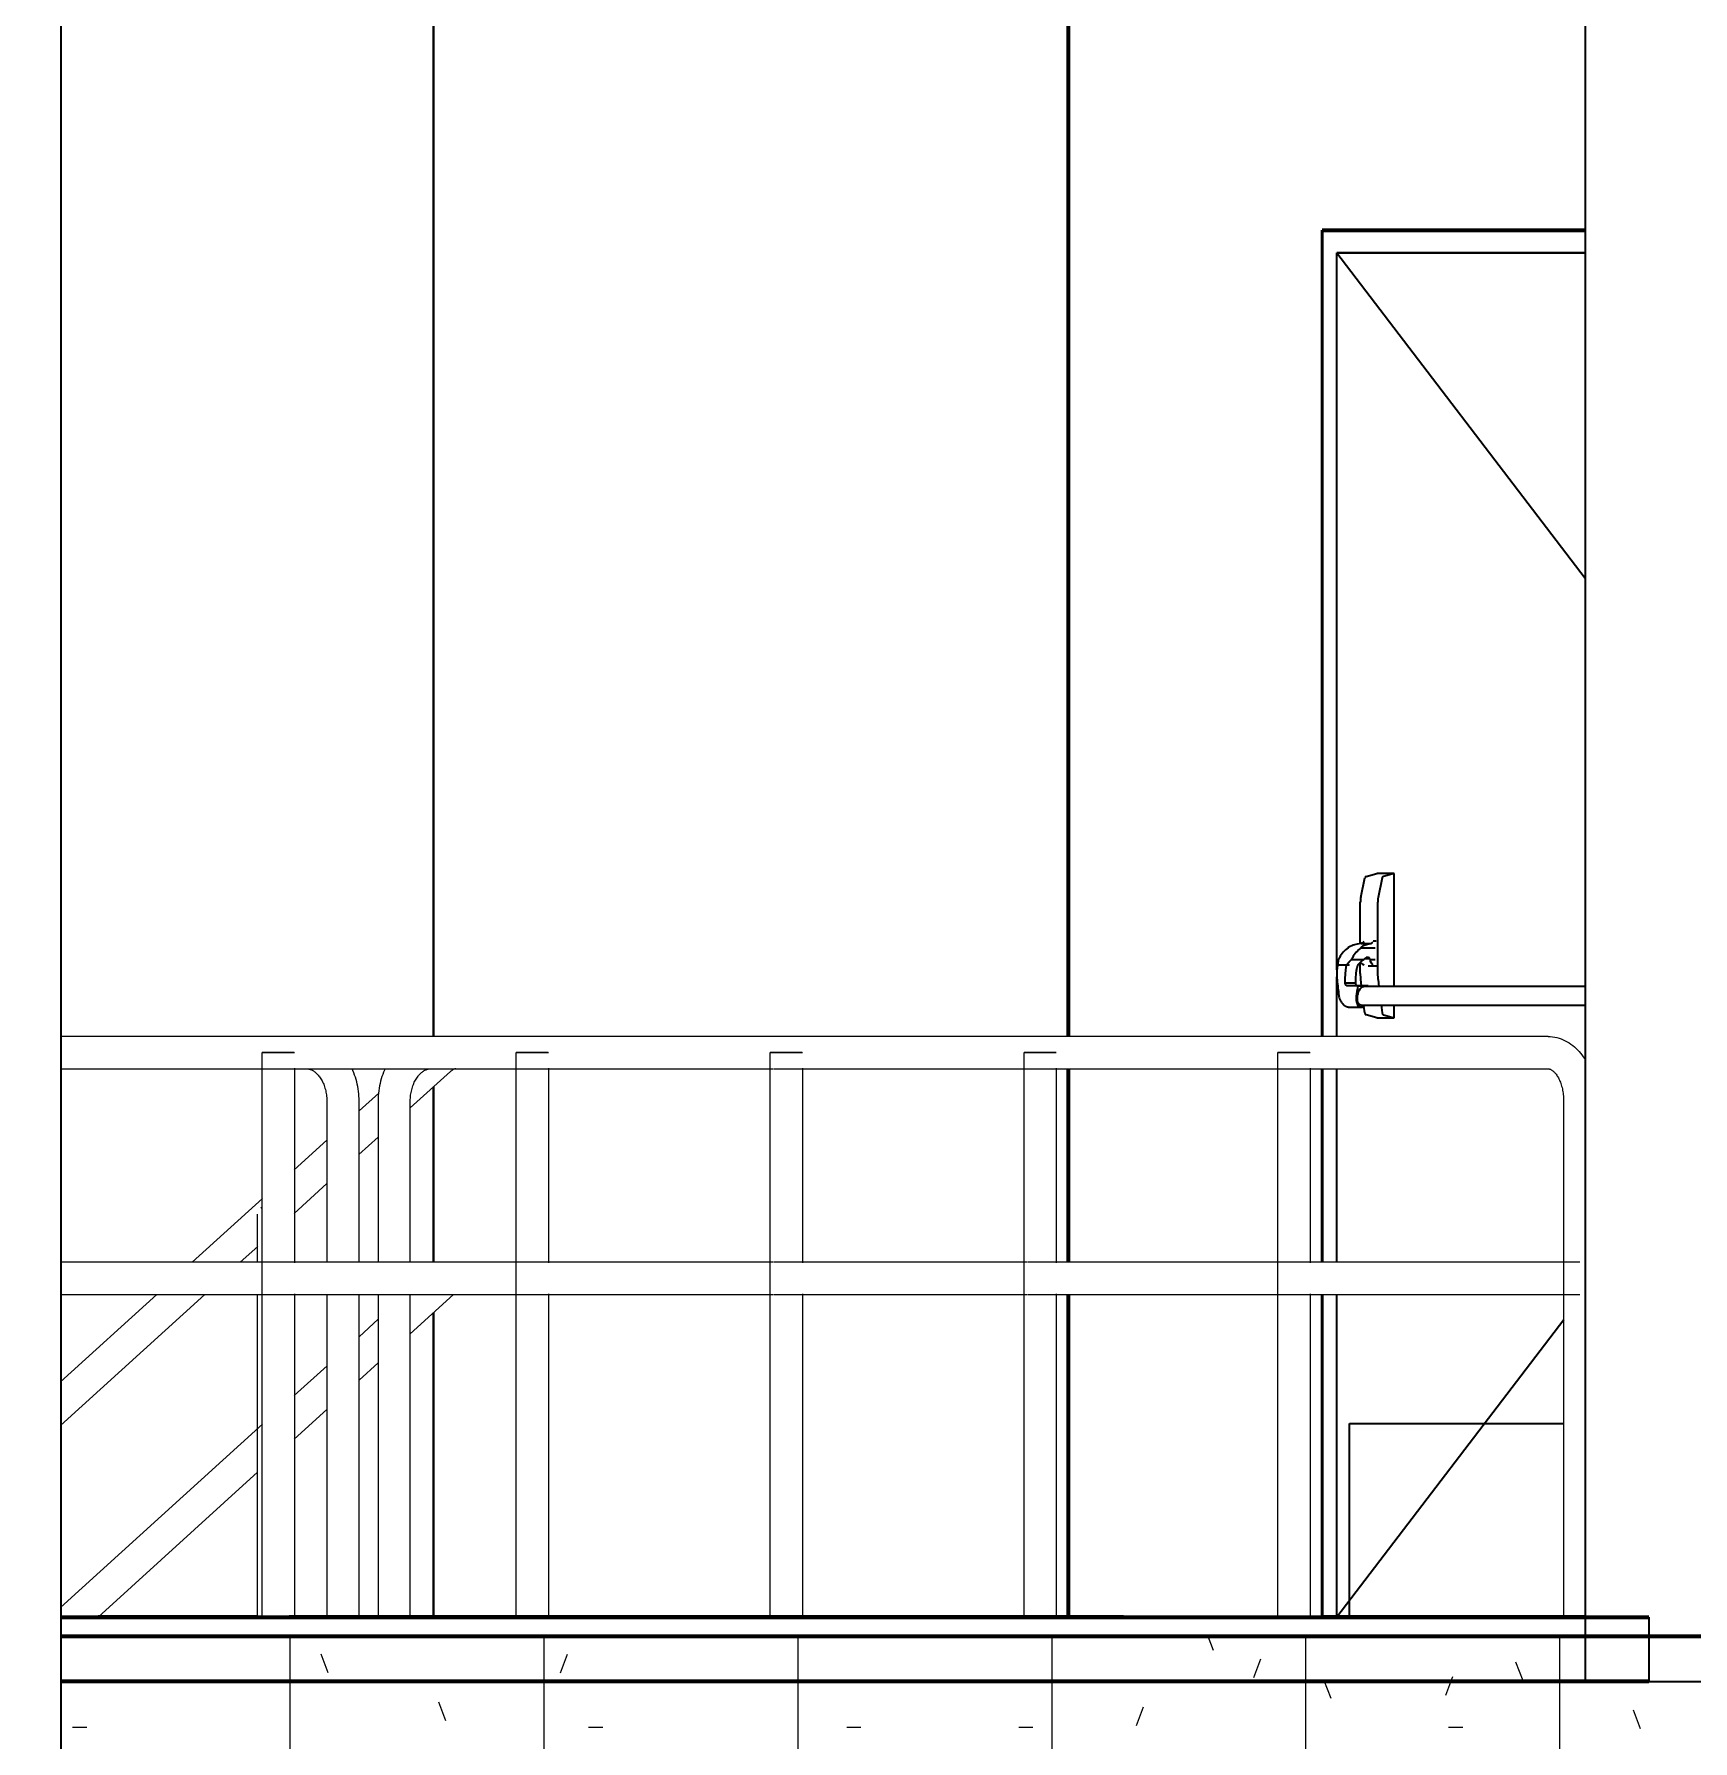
# Model space of a CAD drawing. Header units: millimetres. Extents: x -25371 to 2282244, y -90657 to 147824.
# Drawn here: x 2212153 to 2214725, y -1165 to 1481 of the extents above; entities that cross this region are included whole.
import ezdxf

# ---------------------------------------------------------------- set-up
doc = ezdxf.new("R2010")
doc.units = ezdxf.units.MM
for name, color, linetype, lineweight in [('A-COLS-E', 1, 'Continuous', 35), ('A-DETL', 1, 'Continuous', 70), ('A-DOOR', 3, 'Continuous', 35), ('A-DOOR-E', 2, 'Continuous', 35), ('A-DOOR-FRAM', 3, 'Continuous', 35), ('A-DOOR-HDLN', 2, 'Continuous', 70), ('A-DOOR-OPNG', 2, 'Continuous', 35), ('A-FLOR-E', 2, 'Continuous', 35), ('A-FLOR-HRAL', 1, 'Continuous', 35), ('A-GLAZ-CURT', 2, 'Continuous', 35), ('A-WALL-PATT', 1, 'Continuous', 50), ('E-LITE-EQPM', 2, 'Continuous', 35), ('I-WALL-E', 2, 'Continuous', 50), ('M-EQPM', 2, 'Continuous', 35), ('P-SANR-FIXT', 2, 'Continuous', 35), ('WALL-E', 2, 'Continuous', 50)]:
    doc.layers.add(name, color=color, linetype=linetype, lineweight=lineweight)

# ---------------------------------------------------------------- blocks, each defined once
blk = doc.blocks.new('ME_LIFT_CAR_STANDARD - S-2500Wx3300D-5440784-VS01 - ELEVATION 1')
at = {"layer": 'M-EQPM', "lineweight": 9}
for p, q in [((359.6, 105750), (525.4, 105750)), ((525.4, 105750), (359.6, 105750)), ((277.5, 103600), (353, 103600)), ((277.5, 103600), (525.4, 103600)), ((277.5, 103600), (359.6, 103600)), ((284.1, 103600), (277.5, 103600)), ((359.6, 103600), (284.1, 103600)), ((353, 103600), (525.4, 103600))]:
    blk.add_line(p, q, dxfattribs=at)
at = {"layer": 'M-EQPM'}
for p, q in [((525.4, 103600), (277.5, 103600)), ((277.5, 103600), (525.4, 103600)), ((525.4, 103600), (277.5, 103600)), ((277.5, 103600), (525.4, 103600)), ((418.6, 103600), (277.5, 103600)), ((525.4, 103600), (277.5, 103600)), ((525.4, 103600), (418.6, 103600)), ((525.4, 103600), (418.6, 103600))]:
    blk.add_line(p, q, dxfattribs=at)
blk = doc.blocks.new('Top Rail Type - Top Rail_Internal_-3867038-VS01 - ELEVATION 1')
at = {"layer": 'A-FLOR-HRAL', "lineweight": 9}
for p, q in [((-2287.7, 104500), (-2362.6, 104500)), ((-2362.6, 104450), (-2352.1, 104450)), ((-2444.2, 104400), (-2444.2, 103600)), ((-2394.2, 103600), (-2394.2, 104400)), ((-1425.4, 104400), (-1425.4, 104150)), ((-1375.4, 104150), (-1375.4, 104400)), ((-1425.4, 104100), (-1425.4, 103600)), ((-1375.4, 103600), (-1375.4, 104100)), ((-2444.2, 103600), (-2435.6, 103600)), ((-2402.8, 103600), (-2443.8, 103600)), ((-2435.6, 103600), (-2394.7, 103600)), ((-2394.3, 103600), (-2402.8, 103600)), ((-1425.3, 103600), (-1416.8, 103600)), ((-1384, 103600), (-1424.9, 103600)), ((-1416.8, 103600), (-1375.8, 103600)), ((-1375.4, 103600), (-1384, 103600))]:
    blk.add_line(p, q, dxfattribs=at)
at = {"layer": 'A-FLOR-HRAL', "lineweight": 9, "flags": 128}
for points in [[(-2362.6, 104500), (-2366.2, 104499.9), (-2369.8, 104499.6), (-2373.3, 104499.1), (-2376.9, 104498.5), (-2380.3, 104497.6), (-2383.8, 104496.6), (-2387.2, 104495.4), (-2390.5, 104494.1), (-2393.7, 104492.6), (-2396.9, 104490.9), (-2400, 104489.1), (-2402.9, 104487.1), (-2405.8, 104485), (-2408.7, 104482.8), (-2411.4, 104480.4), (-2414, 104478), (-2416.5, 104475.4), (-2418.9, 104472.7), (-2421.2, 104469.9), (-2423.4, 104467), (-2425.5, 104464.1), (-2427.4, 104461), (-2429.3, 104457.9), (-2431.1, 104454.7), (-2432.7, 104451.4), (-2434.3, 104448.1), (-2435.7, 104444.7), (-2437, 104441.3), (-2438.3, 104437.8), (-2439.4, 104434.2), (-2440.3, 104430.6), (-2441.2, 104427), (-2442, 104423.4), (-2442.6, 104419.7), (-2443.2, 104416), (-2443.6, 104412.3), (-2443.9, 104408.5), (-2444.1, 104404.8), (-2444.2, 104401), (-2444.2, 104400)], [(-2394.2, 104400), (-2394.2, 104402.2), (-2394.1, 104404.5), (-2393.9, 104406.7), (-2393.7, 104408.9), (-2393.4, 104411.1), (-2393, 104413.3), (-2392.6, 104415.4), (-2392.1, 104417.5), (-2391.5, 104419.6), (-2390.9, 104421.6), (-2390.3, 104423.6), (-2389.5, 104425.5), (-2388.8, 104427.3), (-2388, 104429.1), (-2387.1, 104430.9), (-2386.2, 104432.5), (-2385.3, 104434.1), (-2384.3, 104435.7), (-2383.3, 104437.1), (-2382.3, 104438.5), (-2381.3, 104439.7), (-2380.2, 104440.9), (-2379.1, 104442.1), (-2378.1, 104443.1), (-2377, 104444.1), (-2375.9, 104444.9), (-2374.8, 104445.7), (-2373.8, 104446.5), (-2372.7, 104447.1), (-2371.7, 104447.7), (-2370.6, 104448.2), (-2369.6, 104448.6), (-2368.6, 104449), (-2367.6, 104449.3), (-2366.7, 104449.5), (-2365.7, 104449.7), (-2364.7, 104449.9), (-2363.8, 104450), (-2362.9, 104450), (-2362.6, 104450)], [(-1457, 104450), (-1456, 104450), (-1455.1, 104449.9), (-1454.1, 104449.8), (-1453.2, 104449.6), (-1452.2, 104449.4), (-1451.2, 104449.1), (-1450.2, 104448.7), (-1449.2, 104448.3), (-1448.2, 104447.8), (-1447.1, 104447.3), (-1446.1, 104446.6), (-1445, 104445.9), (-1443.9, 104445.2), (-1442.9, 104444.3), (-1441.8, 104443.4), (-1440.7, 104442.4), (-1439.6, 104441.3), (-1438.6, 104440.1), (-1437.5, 104438.8), (-1436.5, 104437.5), (-1435.5, 104436.1), (-1434.5, 104434.6), (-1433.6, 104433), (-1432.7, 104431.3), (-1431.8, 104429.6), (-1431, 104427.8), (-1430.2, 104426), (-1429.5, 104424.1), (-1428.8, 104422.1), (-1428.2, 104420.1), (-1427.6, 104418.1), (-1427.1, 104416), (-1426.7, 104413.9), (-1426.3, 104411.7), (-1426, 104409.5), (-1425.7, 104407.3), (-1425.5, 104405.1), (-1425.4, 104402.8), (-1425.4, 104400.6), (-1425.4, 104400)], [(-1375.4, 104400), (-1375.4, 104403.8), (-1375.6, 104407.5), (-1375.9, 104411.2), (-1376.3, 104415), (-1376.8, 104418.7), (-1377.4, 104422.4), (-1378.1, 104426), (-1379, 104429.7), (-1379.9, 104433.3), (-1381, 104436.8), (-1382.2, 104440.3), (-1383.5, 104443.8), (-1384.9, 104447.2), (-1386.2, 104450)]]:
    blk.add_lwpolyline(points, dxfattribs=at)
blk = doc.blocks.new('Lighting-Street-LED - Lighting-Street-LED-4346571-VS01 - ELEVATION 1')
at = {"layer": 'E-LITE-EQPM'}
blk.add_line((-1837.4, 102071.4), (-1837.4, 107163.2), dxfattribs=at)
blk = doc.blocks.new('PB-DRAIN-SCUPPER-GENC-300 with RC  - 300WX100D 2-5732364-VS01 - ELEVATION 1')
at = {"layer": 'P-SANR-FIXT'}
for p, q in [((-189, 103600), (-205.4, 103600)), ((-205.4, 103600), (525.4, 103600)), ((525.4, 103600), (-189, 103600)), ((-8.5, 103600), (-24.9, 103600)), ((-24.9, 103600), (525.4, 103600)), ((-8.5, 103600), (525.4, 103600)), ((1999.7, 103600), (1622.7, 103600)), ((1622.7, 103600), (2163.7, 103600)), ((1622.7, 103600), (2180.1, 103600)), ((1622.7, 103600), (1983.3, 103600)), ((1983.3, 103600), (1999.7, 103600)), ((2163.7, 103600), (2180.1, 103600))]:
    blk.add_line(p, q, dxfattribs=at)
at = {"layer": 'P-SANR-FIXT', "lineweight": 9}
for p, q in [((-24.9, 103600), (-189, 103600)), ((-189, 103600), (525.4, 103600)), ((525.4, 103600), (-179.1, 103600)), ((-34.8, 103600), (525.4, 103600)), ((-24.9, 103600), (525.4, 103600)), ((1622.7, 103600), (2153.9, 103600)), ((2009.5, 103600), (1622.7, 103600)), ((1622.7, 103600), (1999.7, 103600)), ((1622.7, 103600), (2163.7, 103600)), ((1999.7, 103600), (2163.7, 103600))]:
    blk.add_line(p, q, dxfattribs=at)
blk = doc.blocks.new('DPA_Rectangular - 200X200-4065764-VS01 - ELEVATION 1')
at = {"layer": 'A-DETL'}
blk.add_line((-367.7, 103600), (-518.7, 103600), dxfattribs=at)
blk = doc.blocks.new('System Panel - DPA-AR_Facade_Solid Panel 150mm-V29-VS01 - ELEVATION 1')
at = {"layer": 'A-GLAZ-CURT'}
for p, q in [((-1260, 104500), (-1260, 106600)), ((-1260, 104150), (-1260, 104421.8)), ((-1260, 103600), (-1260, 104071.8)), ((-1780, 103600), (-1532.7, 103600)), ((-1532.7, 103600), (-1780, 103600)), ((-1483.9, 103600), (-1260, 103600)), ((-1146.8, 103600), (-1483.9, 103600)), ((-1146.8, 103600), (-1260, 103600))]:
    blk.add_line(p, q, dxfattribs=at)
blk = doc.blocks.new('System Panel - DPA-AR_Facade_Solid Panel 150mm-V30-VS01 - ELEVATION 1')
at = {"layer": 'A-GLAZ-CURT'}
for p, q in [((-1260, 106600), (-1260, 104500)), ((-276, 104500), (-276, 106600)), ((-276, 104150), (-276, 104450.2)), ((-1260, 104421.8), (-1260, 104150)), ((-276, 103600), (-276, 104100.2)), ((-1260, 104071.8), (-1260, 103600)), ((-1260, 103600), (-276, 103600)), ((-1260, 103600), (-1146.8, 103600)), ((-688.3, 103600), (-1146.8, 103600)), ((-162.7, 103600), (-556.4, 103600)), ((-162.7, 103600), (-276, 103600))]:
    blk.add_line(p, q, dxfattribs=at)
blk = doc.blocks.new('DPA_AC-PL_FLOOR ROOM CAL - A41_1000 x 1000 mm-V31-VS01 - ELEVATION 1')
at = {"layer": 'A-DOOR-E'}
for p, q in [((525.4, 103600), (149.9, 103600)), ((149.9, 103600), (525.4, 103600)), ((1622.7, 103600), (1701.2, 103600)), ((1701.2, 103600), (1622.7, 103600))]:
    blk.add_line(p, q, dxfattribs=at)
at = {"layer": 'A-DOOR-HDLN'}
for p, q in [((220.4, 103600), (525.4, 103600)), ((525.4, 103600), (220.4, 103600)), ((220.4, 103600), (525.4, 103600)), ((1622.7, 103600), (1631.2, 103600)), ((1622.7, 103600), (1631.2, 103600)), ((1631.2, 103600), (1622.7, 103600))]:
    blk.add_line(p, q, dxfattribs=at)
blk = doc.blocks.new('DPA_DR-SG-SW1 - D10_1300x2150 mm-5230762-VS01 - ELEVATION 1')
at = {"layer": 'A-DOOR'}
for p, q in [((173, 105715), (140.5, 105715)), ((140.5, 105715), (525.4, 105715)), ((140.5, 104603.6), (140.5, 105715)), ((525.4, 105715), (173, 105715)), ((140.5, 104500), (140.5, 104592.4)), ((140.5, 104150), (140.5, 104450.1)), ((140.5, 103600), (140.5, 104100.1)), ((525.4, 103600), (140.5, 103600)), ((140.5, 103600), (173, 103600)), ((173, 103600), (525.4, 103600))]:
    blk.add_line(p, q, dxfattribs=at)
at = {"layer": 'A-DOOR-E'}
for p, q in [((177.5, 104715.6), (183.9, 104746)), ((177.5, 104715.6), (183.9, 104746)), ((185.7, 104748.2), (202.5, 104752.8)), ((185.7, 104748.2), (202.5, 104752.8)), ((229.4, 104752.8), (202.5, 104752.8)), ((229.4, 104752.8), (202.5, 104752.8)), ((210.8, 104746), (204.4, 104715.6)), ((210.8, 104746), (204.4, 104715.6)), ((229.4, 104752.8), (212.6, 104748.2)), ((229.4, 104752.8), (212.6, 104748.2)), ((229.4, 104577.1), (229.4, 104752.8)), ((229.4, 104577.1), (229.4, 104752.8)), ((176.7, 104643.9), (176.7, 104708.1)), ((176.7, 104643.9), (176.7, 104708.1)), ((203.6, 104708.1), (203.6, 104597.5)), ((203.6, 104708.1), (203.6, 104597.5)), ((177.7, 104637.6), (199.7, 104637.6)), ((177.7, 104637.6), (199.7, 104637.6)), ((178.1, 104644.1), (193.8, 104644.1)), ((178.1, 104644.1), (193.8, 104644.1)), ((201.3, 104647.7), (196.7, 104647.7)), ((201.3, 104647.7), (196.7, 104647.7)), ((140.2, 104596.9), (140.2, 104596.8)), ((140.2, 104596.9), (140.2, 104596.8)), ((142.3, 104611), (159.5, 104611)), ((142.3, 104611), (159.5, 104611)), ((163, 104619.6), (182.3, 104619.6)), ((163, 104619.6), (182.3, 104619.6)), ((176.7, 104597.5), (176.7, 104614.8)), ((176.7, 104597.5), (176.7, 104614.8)), ((191.9, 104620.7), (183.6, 104620.7)), ((191.9, 104620.7), (183.6, 104620.7)), ((188.8, 104609.5), (202.2, 104609.5)), ((188.8, 104609.5), (202.2, 104609.5)), ((192.3, 104619.6), (199.7, 104619.6)), ((192.3, 104619.6), (199.7, 104619.6)), ((153.2, 104583.3), (169.1, 104583.3)), ((153.2, 104583.3), (169.1, 104583.3)), ((173.1, 104578.4), (157.1, 104578.4)), ((173.1, 104578.4), (157.1, 104578.4)), ((173, 104578.4), (189, 104578.4)), ((173, 104578.4), (189, 104578.4)), ((189, 104578.4), (173.1, 104578.4)), ((189, 104578.4), (173.1, 104578.4)), ((178.5, 104578.4), (177.3, 104588.4)), ((178.5, 104578.4), (177.3, 104588.4)), ((525.4, 104577.6), (182.2, 104577.6)), ((525.4, 104577.6), (182.2, 104577.6)), ((204.2, 104588.4), (205.5, 104577.2)), ((204.2, 104588.4), (205.5, 104577.2)), ((160.4, 104545.5), (178.3, 104545.5)), ((160.4, 104545.5), (178.3, 104545.5)), ((177.5, 104548.7), (176.1, 104549)), ((177.5, 104548.7), (176.1, 104549)), ((177.7, 104548.7), (525.4, 104548.7)), ((177.7, 104548.7), (525.4, 104548.7)), ((183.6, 104536.5), (182.3, 104547)), ((183.6, 104536.5), (182.3, 104547)), ((208.9, 104549.1), (210.5, 104536.5)), ((208.9, 104549.1), (210.5, 104536.5)), ((229.4, 104528.8), (229.4, 104549)), ((229.4, 104528.8), (229.4, 104549)), ((202.5, 104528.8), (185.8, 104533.4)), ((202.5, 104528.8), (185.8, 104533.4)), ((202.5, 104528.8), (229.4, 104528.8)), ((202.5, 104528.8), (229.4, 104528.8)), ((212.7, 104533.4), (229.4, 104528.8)), ((212.7, 104533.4), (229.4, 104528.8)), ((160.2, 103600), (160.2, 103900)), ((160.2, 103900), (492.2, 103900)), ((161.7, 103600), (160.2, 103600)), ((160.2, 103600), (525.4, 103600)), ((161.7, 103600), (525.4, 103600)), ((192.6, 103600), (191.1, 103600)), ((525.4, 103600), (191.1, 103600)), ((192.6, 103600), (525.4, 103600))]:
    blk.add_line(p, q, dxfattribs=at)
at = {"layer": 'A-DOOR-E', "flags": 128}
for points in [[(158.8, 104638.3), (158.2, 104638), (157.6, 104637.7)], [(158.8, 104638.3), (158.2, 104638), (157.6, 104637.7)], [(178.1, 104644.1), (171.9, 104643.4), (165.4, 104641.5), (158.8, 104638.3)], [(178.1, 104644.1), (171.9, 104643.4), (165.4, 104641.5), (158.8, 104638.3)], [(177.7, 104637.6), (178.1, 104638), (178.5, 104638.3)], [(177.7, 104637.6), (178.1, 104638), (178.5, 104638.3)], [(180.2, 104645.5), (179.2, 104644.8), (178.1, 104644.1)], [(180.2, 104645.5), (179.2, 104644.8), (178.1, 104644.1)], [(178.5, 104638.3), (182.9, 104641.5), (188.1, 104643.4), (193.8, 104644.1)], [(178.5, 104638.3), (182.9, 104641.5), (188.1, 104643.4), (193.8, 104644.1)], [(193.8, 104644.1), (194.3, 104644.8), (194.9, 104645.4)], [(193.8, 104644.1), (194.3, 104644.8), (194.9, 104645.4)], [(142.9, 104619.7), (142.5, 104617), (142.1, 104614.2)], [(142.9, 104619.7), (142.5, 104617), (142.1, 104614.2)], [(153.2, 104583.3), (153.2, 104590), (153.6, 104596.6)], [(153.2, 104583.3), (153.2, 104590), (153.6, 104596.6)], [(153.6, 104596.6), (154.3, 104603.6), (155.4, 104610.5)], [(153.6, 104596.6), (154.3, 104603.6), (155.4, 104610.5)], [(155.9, 104611.5), (159.4, 104615.6), (163, 104619.6)], [(155.9, 104611.5), (159.4, 104615.6), (163, 104619.6)], [(169.8, 104597.9), (169.3, 104590.7), (169.1, 104583.3)], [(169.8, 104597.9), (169.3, 104590.7), (169.1, 104583.3)], [(171.3, 104606.2), (170.4, 104602.2), (169.8, 104597.9)], [(171.3, 104606.2), (170.4, 104602.2), (169.8, 104597.9)], [(172.4, 104609.9), (171.8, 104608.1), (171.3, 104606.2)], [(172.4, 104609.9), (171.8, 104608.1), (171.3, 104606.2)], [(176.4, 104614.7), (174.8, 104613.1), (173.2, 104611.5)], [(176.4, 104614.7), (174.8, 104613.1), (173.2, 104611.5)], [(182.3, 104619.6), (179.3, 104617.3), (176.4, 104614.7)], [(182.3, 104619.6), (179.3, 104617.3), (176.4, 104614.7)], [(195.6, 104611.5), (193.9, 104613.6), (192.7, 104616.3), (192.3, 104619.6)], [(195.6, 104611.5), (193.9, 104613.6), (192.7, 104616.3), (192.3, 104619.6)], [(176.1, 104549), (174.9, 104549.9), (173.8, 104551.4), (173, 104553.2), (172.5, 104555.5), (172.2, 104558), (172.3, 104560.7), (172.6, 104563.6), (173.2, 104566.4), (174.1, 104569.1), (175.2, 104571.5), (176.5, 104573.7), (177.9, 104575.4), (179.4, 104576.7), (181, 104577.4), (182.4, 104577.6)], [(176.1, 104549), (174.9, 104549.9), (173.8, 104551.4), (173, 104553.2), (172.5, 104555.5), (172.2, 104558), (172.3, 104560.7), (172.6, 104563.6), (173.2, 104566.4), (174.1, 104569.1), (175.2, 104571.5), (176.5, 104573.7), (177.9, 104575.4), (179.4, 104576.7), (181, 104577.4), (182.4, 104577.6)]]:
    blk.add_lwpolyline(points, dxfattribs=at)
at = {"layer": 'A-DOOR-E'}
for centre, major_axis, ratio, start_param, end_param in [((186.2, 104745.1), (0, 3.16), 0.75471, 0.45694, 1.300648), ((186.2, 104745.1), (0, 3.16), 0.75471, 0.45694, 1.300648), ((186.2, 104745.1), (0, 3.16), 0.75471, 0.203898, 0.423248), ((186.2, 104745.1), (0, 3.16), 0.75471, 0.203898, 0.423248), ((213.1, 104745.1), (0, 3.16), 0.75471, 0.203898, 1.300648), ((213.1, 104745.1), (0, 3.16), 0.75471, 0.203898, 1.300648), ((197.8, 104708.1), (0, 27.9), 0.75471, 1.300648, 1.570796), ((197.8, 104708.1), (0, 27.9), 0.75471, 1.300648, 1.570796), ((224.7, 104708.1), (0, 27.9), 0.75471, 1.300648, 1.570796), ((224.7, 104708.1), (0, 27.9), 0.75471, 1.300648, 1.570796), ((225.6, 104541.2), (0, 134.8), 0.75471, 0.926984, 0.949175), ((225.6, 104541.2), (0, 134.8), 0.75471, 0.926984, 0.949175), ((178.6, 104587.9), (0, 56.9), 0.75471, 0.509714, 0.926984), ((178.6, 104587.9), (0, 56.9), 0.75471, 0.509714, 0.926984), ((245.8, 104541.2), (0, 134.8), 0.75471, 0.926984, 0.950497), ((245.8, 104541.2), (0, 134.8), 0.75471, 0.926984, 0.950497), ((198.8, 104587.9), (0, 56.9), 0.75471, 0.51258, 0.926984), ((198.8, 104587.9), (0, 56.9), 0.75471, 0.51258, 0.926984), ((196.7, 104593.1), (0, 32.6), 0.75471, 0.476627, 0.625691), ((196.7, 104593.1), (0, 32.6), 0.75471, 0.476627, 0.625691), ((187.9, 104615.7), (0, 7.17), 0.75471, 5.472328, 6.759812), ((187.9, 104615.7), (0, 7.17), 0.75471, 5.472328, 6.759812), ((234.8, 104566.5), (-42.8, 70.2), 0.700698, 0.552391, 0.56172), ((234.8, 104566.5), (-42.8, 70.2), 0.700698, 0.552391, 0.56172), ((220, 104597.5), (0, 57.4), 0.75471, 1.570796, 1.73005), ((220, 104597.5), (0, 57.4), 0.75471, 1.570796, 1.73005), ((205.1, 104628.8), (0, 19.3), 0.75471, 2.00573, 2.070015), ((205.1, 104628.8), (0, 19.3), 0.75471, 2.00573, 2.070015), ((246.9, 104597.5), (0, 57.4), 0.75471, 1.570796, 1.73005), ((246.9, 104597.5), (0, 57.4), 0.75471, 1.570796, 1.73005), ((270.9, 104541.2), (0, 134.8), 0.75471, 1.291113, 1.413499), ((270.9, 104541.2), (0, 134.8), 0.75471, 1.291113, 1.413499), ((184.9, 104559.3), (0, 19.4), 0.75471, 1.413499, 2.007346), ((184.9, 104559.3), (0, 19.4), 0.75471, 1.413499, 2.007346), ((178.2, 104555.2), (0, 9.68), 0.75471, 2.007346, 2.879576), ((178.2, 104555.2), (0, 9.68), 0.75471, 2.007346, 2.879576), ((178.3, 104555.8), (0, 10.3), 0.75471, 2.879576, 3.752676), ((178.3, 104555.8), (0, 10.3), 0.75471, 2.879576, 3.752676), ((171.9, 104567.9), (0, 25.2), 0.75471, 3.752676, 3.837289), ((171.9, 104567.9), (0, 25.2), 0.75471, 3.752676, 3.837289), ((186.4, 104537.1), (0, 3.81), 0.75471, 1.73005, 2.936425), ((186.4, 104537.1), (0, 3.81), 0.75471, 1.73005, 2.936425), ((213.3, 104537.1), (0, 3.81), 0.75471, 1.73005, 2.936425), ((213.3, 104537.1), (0, 3.81), 0.75471, 1.73005, 2.936425)]:
    blk.add_ellipse(centre, major_axis=major_axis, ratio=ratio, start_param=start_param, end_param=end_param, dxfattribs=at)
for points in [[(182.7, 104646.7), (181.8, 104646.4), (181, 104646), (180.2, 104645.5)], [(182.7, 104646.7), (181.8, 104646.4), (181, 104646), (180.2, 104645.5)], [(140.4, 104603), (140.3, 104602), (140.2, 104600), (140.2, 104598), (140.2, 104596.9)], [(140.4, 104603), (140.3, 104602), (140.2, 104600), (140.2, 104598), (140.2, 104596.9)], [(140.2, 104596.6), (140.4, 104592.7), (140.9, 104584.9), (141.8, 104576.7), (142.5, 104572.5)], [(140.2, 104596.6), (140.4, 104592.7), (140.9, 104584.9), (141.8, 104576.7), (142.5, 104572.5)], [(142.3, 104611), (141.8, 104609.7), (140.9, 104607), (140.5, 104604.3), (140.4, 104603)], [(142.3, 104611), (141.8, 104609.7), (140.9, 104607), (140.5, 104604.3), (140.4, 104603)], [(142.1, 104614.2), (142, 104613.6), (142, 104612.5), (142.1, 104611.5), (142.3, 104611)], [(142.1, 104614.2), (142, 104613.6), (142, 104612.5), (142.1, 104611.5), (142.3, 104611)], [(159.2, 104610.5), (159.3, 104610.7), (159.4, 104610.8), (159.5, 104611)], [(159.2, 104610.5), (159.3, 104610.7), (159.4, 104610.8), (159.5, 104611)], [(177.3, 104614.2), (178.2, 104613.5), (180, 104612.3), (181.9, 104611.4), (182.9, 104611)], [(177.3, 104614.2), (178.2, 104613.5), (180, 104612.3), (181.9, 104611.4), (182.9, 104611)], [(142.5, 104572.5), (142.6, 104571.8), (142.7, 104570.3), (142.8, 104568.8), (142.8, 104568)], [(142.5, 104572.5), (142.6, 104571.8), (142.7, 104570.3), (142.8, 104568.8), (142.8, 104568)], [(169.1, 104583.3), (169.1, 104582.8), (169.2, 104581.8), (169.7, 104580.6), (170.1, 104579.9), (170.4, 104579.6)], [(169.1, 104583.3), (169.1, 104582.8), (169.2, 104581.8), (169.7, 104580.6), (170.1, 104579.9), (170.4, 104579.6)], [(170.4, 104579.6), (170.6, 104579.3), (171.1, 104578.9), (172, 104578.5), (172.7, 104578.4), (173, 104578.4)], [(170.4, 104579.6), (170.6, 104579.3), (171.1, 104578.9), (172, 104578.5), (172.7, 104578.4), (173, 104578.4)], [(142.8, 104568), (142.9, 104567.1), (143.1, 104565.1), (143.4, 104563.2), (143.5, 104562.3)], [(142.8, 104568), (142.9, 104567.1), (143.1, 104565.1), (143.4, 104563.2), (143.5, 104562.3)], [(143.5, 104562.3), (143.8, 104561), (144.5, 104558.3), (146.5, 104554.5), (148.2, 104552.2), (149.1, 104551.1)], [(143.5, 104562.3), (143.8, 104561), (144.5, 104558.3), (146.5, 104554.5), (148.2, 104552.2), (149.1, 104551.1)], [(149.1, 104551.1), (149.4, 104550.7), (150.2, 104549.8), (151, 104549.1), (151.4, 104548.8)], [(149.1, 104551.1), (149.4, 104550.7), (150.2, 104549.8), (151, 104549.1), (151.4, 104548.8)], [(151.4, 104548.8), (151.7, 104548.5), (152.4, 104548), (153.4, 104547.4), (154.4, 104546.9), (155.5, 104546.5), (156.6, 104546.1), (157.3, 104545.9), (157.7, 104545.8)], [(151.4, 104548.8), (151.7, 104548.5), (152.4, 104548), (153.4, 104547.4), (154.4, 104546.9), (155.5, 104546.5), (156.6, 104546.1), (157.3, 104545.9), (157.7, 104545.8)]]:
    blk.add_open_spline(points, degree=3, dxfattribs=at)
for points, knots in [([(194.9, 104645.4), (195.1, 104645.7), (195.4, 104646), (195.8, 104646.4), (196, 104646.6), (196.1, 104646.7)], [0, 0, 0, 0, 0.2, 0.3, 0.4, 0.4, 0.4, 0.4]), ([(194.9, 104645.4), (195.1, 104645.7), (195.4, 104646), (195.8, 104646.4), (196, 104646.6), (196.1, 104646.7)], [0, 0, 0, 0, 0.2, 0.3, 0.4, 0.4, 0.4, 0.4]), ([(155.4, 104610.5), (155.4, 104610.6), (155.5, 104610.9), (155.7, 104611.2), (155.9, 104611.4), (155.9, 104611.5)], [0, 0, 0, 0, 0.5, 0.75, 1, 1, 1, 1]), ([(155.4, 104610.5), (155.4, 104610.6), (155.5, 104610.9), (155.7, 104611.2), (155.9, 104611.4), (155.9, 104611.5)], [0, 0, 0, 0, 0.5, 0.75, 1, 1, 1, 1]), ([(173.2, 104611.5), (173.1, 104611.4), (173, 104611.2), (172.7, 104610.9), (172.6, 104610.6), (172.6, 104610.5)], [0, 0, 0, 0, 0.25, 0.5, 1, 1, 1, 1]), ([(173.2, 104611.5), (173.1, 104611.4), (173, 104611.2), (172.7, 104610.9), (172.6, 104610.6), (172.6, 104610.5)], [0, 0, 0, 0, 0.25, 0.5, 1, 1, 1, 1]), ([(196.4, 104610.9), (196.3, 104611), (196.2, 104611.1), (195.9, 104611.2), (195.7, 104611.4), (195.6, 104611.5)], [0.5, 0.5, 0.5, 0.5, 0.625, 0.75, 1, 1, 1, 1]), ([(196.4, 104610.9), (196.3, 104611), (196.2, 104611.1), (195.9, 104611.2), (195.7, 104611.4), (195.6, 104611.5)], [0.5, 0.5, 0.5, 0.5, 0.625, 0.75, 1, 1, 1, 1]), ([(157.1, 104578.4), (156.7, 104578.4), (155.9, 104578.6), (154.6, 104579.3), (153.6, 104580.9), (153.2, 104582.4), (153.2, 104583.3)], [0, 0, 0, 0, 0.2, 0.4, 0.7, 1, 1, 1, 1]), ([(157.1, 104578.4), (156.7, 104578.4), (155.9, 104578.6), (154.6, 104579.3), (153.6, 104580.9), (153.2, 104582.4), (153.2, 104583.3)], [0, 0, 0, 0, 0.2, 0.4, 0.7, 1, 1, 1, 1]), ([(157.7, 104545.8), (158, 104545.8), (158.4, 104545.7), (159.1, 104545.6), (159.6, 104545.5), (159.9, 104545.5), (160.1, 104545.5), (160.2, 104545.5)], [0, 0, 0, 0, 0.0625, 0.125, 0.1875, 0.21875, 0.25, 0.25, 0.25, 0.25]), ([(157.7, 104545.8), (158, 104545.8), (158.4, 104545.7), (159.1, 104545.6), (159.6, 104545.5), (159.9, 104545.5), (160.1, 104545.5), (160.2, 104545.5)], [0, 0, 0, 0, 0.0625, 0.125, 0.1875, 0.21875, 0.25, 0.25, 0.25, 0.25])]:
    blk.add_open_spline(points, degree=3, knots=knots, dxfattribs=at)
at = {"layer": 'A-DOOR-FRAM'}
for p, q in [((117.5, 105750), (117.5, 104500)), ((117.5, 105750), (193, 105750)), ((525.4, 105750), (117.5, 105750)), ((193, 105750), (525.4, 105750)), ((140.5, 104603.6), (140.5, 105715)), ((140.5, 105715), (525.4, 105715)), ((173, 105715), (140.5, 105715)), ((525.4, 105715), (173, 105715)), ((140.5, 104500), (140.5, 104592.4)), ((117.5, 104450.1), (117.5, 104150)), ((140.5, 104150), (140.5, 104450.1)), ((117.5, 104100.1), (117.5, 103600)), ((140.5, 103600), (140.5, 104100.1)), ((117.5, 103600), (140.5, 103600)), ((117.5, 103600), (193, 103600)), ((140.5, 103600), (173, 103600)), ((173, 103600), (182.8, 103600)), ((225.8, 103600), (182.8, 103600)), ((225.8, 103600), (193, 103600))]:
    blk.add_line(p, q, dxfattribs=at)
at = {"layer": 'A-DOOR-OPNG'}
for p, q in [((140.5, 105715), (525.4, 105210.6)), ((492, 104060.6), (140.5, 103600))]:
    blk.add_line(p, q, dxfattribs=at)
blk = doc.blocks.new('System Panel - DPA-AR_Facade_Solid Panel 150mm-5598975-VS01 - ELEVATION 1')
at = {"layer": 'A-GLAZ-CURT'}
for p, q in [((525.4, 106600), (525.4, 103500)), ((525.4, 103500), (1509.5, 103500))]:
    blk.add_line(p, q, dxfattribs=at)
blk = doc.blocks.new('Railing - 50mm-5751642-VS01 - ELEVATION 1')
at = {"layer": 'A-FLOR-HRAL', "lineweight": 9}
for p, q in [((-1527.2, 104234.4), (-1527.7, 104233.9)), ((-1525.8, 104235.7), (-1527.2, 104234.4)), ((-1533.4, 104224.6), (-1533.4, 104150)), ((-1533.4, 104100), (-1533.4, 103600))]:
    blk.add_line(p, q, dxfattribs=at)
blk = doc.blocks.new('Railing - 50mm-5751640-VS01 - ELEVATION 1')
at = {"layer": 'A-FLOR-HRAL', "lineweight": 9}
blk.add_line((-1939.6, 103856), (-1939.6, 103600), dxfattribs=at)
blk = doc.blocks.new('Railing - 50mm-5751636-VS01 - ELEVATION 1')
at = {"layer": 'A-FLOR-HRAL', "lineweight": 9}
for p, q in [((-2752.2, 103118.7), (-2752.2, 102266.7)), ((-2746.1, 103128.5), (-2747.4, 103127.2)), ((-2744.6, 103129.8), (-2746.1, 103128.5)), ((-2702.2, 102830.8), (-2702.2, 103116)), ((-2702.2, 102266.7), (-2702.2, 102766))]:
    blk.add_line(p, q, dxfattribs=at)
blk = doc.blocks.new('Railing - 50mm-5751634-VS01 - ELEVATION 1')
at = {"layer": 'A-FLOR-HRAL', "lineweight": 9}
for p, q in [((-3108.5, 102462.2), (-3108.5, 102747.4)), ((-3108.5, 101980.4), (-3108.5, 102397.4))]:
    blk.add_line(p, q, dxfattribs=at)
blk = doc.blocks.new('Railing - Railing-5725296-VS01 - ELEVATION 1')
for name in ['Railing - 50mm-5751642-VS01 - ELEVATION 1', 'Railing - 50mm-5751640-VS01 - ELEVATION 1', 'Railing - 50mm-5751636-VS01 - ELEVATION 1', 'Railing - 50mm-5751634-VS01 - ELEVATION 1']:
    blk.add_blockref(name, (0, 0))
blk = doc.blocks.new('Top Rail Type - Top Rail_Internal_-5725755-VS01 - ELEVATION 1')
at = {"layer": 'A-FLOR-HRAL', "lineweight": 9}
for p, q in [((-1296, 104389.2), (-1233.4, 104445.9)), ((-1344.8, 104412.4), (-1375.4, 104384.6)), ((-1345.9, 104400), (-1345.9, 104150)), ((-1295.9, 104150), (-1295.9, 104400)), ((-1425.3, 104339.4), (-1476, 104293.4)), ((-1375.6, 104317), (-1345.8, 104343.9)), ((-1476, 104225.8), (-1425.3, 104271.9)), ((-1525, 104248.9), (-1634, 104150)), ((-1559.6, 104150), (-1532.3, 104174.7)), ((-1689.1, 104100), (-1838.2, 103964.8)), ((-1838.2, 103897.2), (-1614.7, 104100)), ((-1345.9, 104100), (-1345.9, 103600)), ((-1295.9, 103600), (-1295.9, 104100)), ((-1936.6, 103875.4), (-2240.2, 103600)), ((-2165.8, 103600), (-1938.6, 103806.1)), ((-1345.8, 103600), (-1337.3, 103600)), ((-1304.5, 103600), (-1345.5, 103600)), ((-1337.3, 103600), (-1296.4, 103600)), ((-1296, 103600), (-1304.5, 103600)), ((-2545, 103323.5), (-3123.1, 102799)), ((-2719.4, 103097.8), (-2545, 103256)), ((-3123.1, 102731.5), (-2751.2, 103068.9))]:
    blk.add_line(p, q, dxfattribs=at)
at = {"layer": 'A-FLOR-HRAL', "lineweight": 9, "flags": 128}
for points in [[(-1335.1, 104450), (-1336, 104448.1), (-1337.4, 104444.7), (-1338.7, 104441.3), (-1340, 104437.8), (-1341.1, 104434.2), (-1342, 104430.6), (-1342.9, 104427), (-1343.7, 104423.4), (-1344.3, 104419.7), (-1344.9, 104416), (-1345.3, 104412.3), (-1345.6, 104408.5), (-1345.8, 104404.8), (-1345.9, 104401), (-1345.9, 104400)], [(-1295.9, 104400), (-1295.9, 104402.2), (-1295.8, 104404.5), (-1295.6, 104406.7), (-1295.4, 104408.9), (-1295.1, 104411.1), (-1294.7, 104413.3), (-1294.3, 104415.4), (-1293.8, 104417.5), (-1293.2, 104419.6), (-1292.6, 104421.6), (-1292, 104423.6), (-1291.2, 104425.5), (-1290.5, 104427.3), (-1289.7, 104429.1), (-1288.8, 104430.9), (-1287.9, 104432.5), (-1287, 104434.1), (-1286, 104435.7), (-1285, 104437.1), (-1284, 104438.5), (-1283, 104439.7), (-1281.9, 104440.9), (-1280.8, 104442.1), (-1279.8, 104443.1), (-1278.7, 104444.1), (-1277.6, 104444.9), (-1276.5, 104445.7), (-1275.5, 104446.5), (-1274.4, 104447.1), (-1273.4, 104447.7), (-1272.3, 104448.2), (-1271.3, 104448.6), (-1270.3, 104449), (-1269.3, 104449.3), (-1268.4, 104449.5), (-1267.4, 104449.7), (-1266.4, 104449.9), (-1265.5, 104450), (-1264.6, 104450), (-1264.3, 104450)], [(-1225.5, 104450), (-1226, 104449.9), (-1226.4, 104449.9), (-1226.9, 104449.8), (-1227.5, 104449.6), (-1228, 104449.4), (-1228.6, 104449.2), (-1229.3, 104448.9), (-1230, 104448.5), (-1230.7, 104448.1), (-1231.5, 104447.5), (-1232.3, 104446.9), (-1233.1, 104446.3), (-1233.4, 104445.9)]]:
    blk.add_lwpolyline(points, dxfattribs=at)
blk = doc.blocks.new('Railing - 50mm-V92-VS01 - ELEVATION 1')
at = {"layer": 'A-FLOR-HRAL', "lineweight": 9}
for p, q in [((-1525.4, 103600), (-1525.4, 104475)), ((-1481.6, 104475), (-1525.4, 104475)), ((-1525, 104475), (-1519.3, 104475)), ((-1519.3, 104475), (-1475.4, 104475)), ((-1475.9, 104475), (-1481.6, 104475)), ((-1475.4, 104450.9), (-1475.4, 104149.1)), ((-1475.4, 104100.9), (-1475.4, 103600)), ((-1525.4, 103600), (-1481.6, 103600)), ((-1519.3, 103600), (-1525, 103600)), ((-1475.4, 103600), (-1519.3, 103600)), ((-1481.6, 103600), (-1475.9, 103600))]:
    blk.add_line(p, q, dxfattribs=at)
blk = doc.blocks.new('Railing - Railing-5726026-VS01 - ELEVATION 1')
for p in [(0, 0), (393.6, 0), (787.3, 0), (1180.9, 0), (1574.5, 0)]:
    blk.add_blockref('Railing - 50mm-V92-VS01 - ELEVATION 1', p)
blk = doc.blocks.new('Top Rail Type - Top Rail_Internal_-5726028-VS01 - ELEVATION 1')
at = {"layer": 'A-FLOR-HRAL', "lineweight": 9}
for p, q in [((467.7, 104500), (-1838.1, 104500)), ((-1838.1, 104450), (-1519.9, 104450)), ((-1519.4, 104450), (-1126.3, 104450)), ((-1125.8, 104450), (-732.7, 104450)), ((-732.1, 104450), (-339, 104450)), ((-338.5, 104450), (54.6, 104450)), ((55.2, 104450), (467.7, 104450)), ((491.9, 104400), (491.9, 103600)), ((492, 103600), (512.2, 103600)), ((498.1, 103600), (492.4, 103600)), ((525.4, 103600), (498.1, 103600)), ((513.2, 103600), (525.1, 103600))]:
    blk.add_line(p, q, dxfattribs=at)
at = {"layer": 'A-FLOR-HRAL', "lineweight": 9, "flags": 128}
for points in [[(467.7, 104500), (471.2, 104499.9), (474.7, 104499.6), (478.1, 104499), (481.5, 104498.3), (484.9, 104497.4), (488.2, 104496.3), (491.4, 104495), (494.5, 104493.5), (497.5, 104491.9), (500.4, 104490.1), (503.3, 104488.2), (506, 104486.1), (508.6, 104483.9), (511.1, 104481.6), (513.6, 104479.2), (515.9, 104476.7), (518.1, 104474.1), (520.2, 104471.4), (522.2, 104468.6), (524.1, 104465.7), (525.4, 104463.7)], [(467.7, 104450), (468.2, 104450), (468.6, 104449.9), (469.1, 104449.9), (469.6, 104449.8), (470.1, 104449.6), (470.7, 104449.4), (471.3, 104449.2), (471.9, 104448.9), (472.6, 104448.5), (473.4, 104448.1), (474.1, 104447.5), (474.9, 104446.9), (475.7, 104446.3), (476.6, 104445.5), (477.5, 104444.6), (478.4, 104443.6), (479.3, 104442.6), (480.2, 104441.4), (481.1, 104440.2), (482, 104438.8), (482.8, 104437.4), (483.7, 104435.9), (484.5, 104434.3), (485.3, 104432.6), (486.1, 104430.8), (486.8, 104429), (487.5, 104427.1), (488.2, 104425.1), (488.8, 104423.1), (489.4, 104421), (489.9, 104418.9), (490.3, 104416.7), (490.7, 104414.5), (491.1, 104412.2), (491.4, 104409.9), (491.6, 104407.6), (491.8, 104405.3), (491.9, 104403), (491.9, 104400.6), (491.9, 104400)]]:
    blk.add_lwpolyline(points, dxfattribs=at)
blk = doc.blocks.new('Handrail Type - Handrail_Internal_-5726039-VS01 - ELEVATION 1')
at = {"layer": 'A-FLOR-HRAL', "lineweight": 9}
for p, q in [((-1519.9, 104150), (-1838.2, 104150)), ((-1126.3, 104150), (-1519.3, 104150)), ((-732.7, 104150), (-1125.7, 104150)), ((-339, 104150), (-732, 104150)), ((54.6, 104150), (-338.4, 104150)), ((467.7, 104150), (55.2, 104150)), ((516.9, 104150), (467.7, 104150)), ((-1838.2, 104100), (-1519.9, 104100)), ((-1519.3, 104100), (-1126.3, 104100)), ((-1125.7, 104100), (-732.7, 104100)), ((-732, 104100), (-339, 104100)), ((-338.4, 104100), (54.6, 104100)), ((55.2, 104100), (467.7, 104100)), ((467.7, 104100), (516.9, 104100))]:
    blk.add_line(p, q, dxfattribs=at)
blk = doc.blocks.new('Handrail Type - Handrail_Internal_-5735922-VS01 - ELEVATION 1')
at = {"layer": 'A-FLOR-HRAL', "lineweight": 9}
for p, q in [((-1296, 104039.2), (-1229, 104100)), ((-1345.5, 104061.8), (-1375.4, 104034.6)), ((-1424.9, 103989.7), (-1475.9, 103943.5)), ((-1375.4, 103967.1), (-1345.5, 103994.3)), ((-1475.9, 103875.9), (-1425.1, 103922)), ((-1525, 103898.9), (-1838.2, 103614.8)), ((-1780, 103600), (-1532.6, 103824.5)), ((-2545, 102973.5), (-3123.1, 102449)), ((-2719.3, 102747.8), (-2545, 102906)), ((-3123.1, 102381.5), (-2751.5, 102718.6))]:
    blk.add_line(p, q, dxfattribs=at)

msp = doc.modelspace()

# ---------------------------------------------------------------- hatches: boundary and pattern name
at = {"layer": 'A-WALL-PATT', "lineweight": 9}
h = msp.add_hatch(dxfattribs=at)
h.set_pattern_fill('FP_15', color=256, style=0, pattern_type=2)
h.set_pattern_definition([(0, (2227410.1, -104572.74), (533.245, 203.2), [21.996, -377.938, 21.996, -377.938, -2132.981]), (0, (2227410.1, -104572.74), (533.245, 203.2), [-799.868, 21.996, -777.871, 21.996, -377.938, -933.179]), (0, (2227410.1, -104572.74), (533.245, 203.2), [-1999.669, 21.996, -244.626, 21.996, -644.56]), (110.745, (2227610.07, -104471.14), (-382.06842, 602.30877), [31.049, -533.482, -3575.367]), (110.745, (2227610.07, -104471.14), (-382.06842, 602.30877), [-564.532, 31.049, -533.482, -3010.835]), (110.745, (2227610.07, -104471.14), (-382.06842, 602.30877), [-1129.063, 31.049, -1098.014, -1881.772]), (110.745, (2227610.07, -104471.14), (-382.06842, 602.30877), [-2258.126, 31.049, -533.482, -1317.24]), (110.745, (2227610.07, -104471.14), (-382.06842, 602.30877), [-2822.658, 31.049, -345.305, -940.886]), (110.745, (2227610.07, -104471.14), (-382.06842, 602.30877), [-3199.012, 31.049, -909.837]), (249.255, (2227676.73, -104064.74), (-151.16483, -805.50714), [31.049, -533.482, -3575.367]), (249.255, (2227676.73, -104064.74), (-151.16483, -805.50714), [-564.532, 31.049, -533.482, -3010.835]), (249.255, (2227676.73, -104064.74), (-151.16483, -805.50714), [-1129.063, 31.049, -1098.014, -1881.772]), (249.255, (2227676.73, -104064.74), (-151.16483, -805.50714), [-2258.126, 31.049, -533.482, -1317.24]), (249.255, (2227676.73, -104064.74), (-151.16483, -805.50714), [-2822.658, 31.049, -345.305, -940.886]), (249.255, (2227676.73, -104064.74), (-151.16483, -805.50714), [-3199.012, 31.049, -909.837])])
h.paths.add_polyline_path([(2215665.904, -2572.744), (2215666.55, -2497.731), (2215668.592, -2480.726), (2215677.436, -2452.843), (2215690.108, -2431.912), (2215698.467, -2423.315), (2215703.907, -2418.847), (2215721.822, -2409.725), (2215740.047, -2406.077), (2215860.004, -2404.958), (2215863.723, -2404.33), (2215883.011, -2390.753), (2216770.475, -1586.707), (2216785.84, -1577.278), (2216794.446, -1574.914), (2216807.787, -1572.745), (2216926.419, -1573.596), (2216942.41, -1577.048), (2216949.661, -1580.748), (2216957.91, -1585.901), (2216970.235, -1597.965), (2216978.701, -1610.255), (2216986.557, -1626.107), (2216993.198, -1651.035), (2216995.094, -1675.283), (2216995.094, -2472.744), (2218330.115, -2472.744), (2218330.115, -1002.744), (2212194.212, -1002.744), (2212194.716, -2501.361), (2212550.053, -2479.49), (2212550.053, -2422.744), (2212726.236, -2422.744), (2212726.236, -2472.744), (2212740.402, -2472.744), (2212740.402, -2572.744), (2215634.603, -2572.744)])
h.paths.add_polyline_path([(2216502.822, -2572.744), (2216502.729, -2245.996), (2216158.107, -2558.67), (2216158.269, -2572.744), (2216502.776, -2572.744)])
h.paths.add_polyline_path([(2216068.187, -2572.744), (2216109.263, -2535.476), (2216109.095, -2253.139), (2215906.758, -2435.426), (2215885.047, -2449.151), (2215853.211, -2456.077), (2215732.359, -2457.193), (2215734.978, -2457.861), (2215730.557, -2461.746), (2215725.101, -2468.746), (2215718.77, -2483.897), (2215716.287, -2497.731), (2215715.782, -2506.077), (2215716.683, -2572.744), (2216012.35, -2572.744)])
h.paths.add_polyline_path([(2216551.811, -2568.884), (2216714.255, -2545.987), (2216714.257, -2472.744), (2216945.216, -2472.744), (2216945.216, -1972.745), (2216803.493, -1973.115), (2216551.74, -2201.529), (2216551.797, -2497.731)])
h.paths.add_polyline_path([(2211487.415, -2546.596), (2212095.851, -2507.684), (2212095.138, -1002.744), (2211487.415, -1002.744), (2211487.415, -2497.731)])
h.paths.add_polyline_path([(2216158.108, -2491.159), (2216502.899, -2178.332), (2216502.729, -1895.996), (2216158.255, -2208.536), (2216158.158, -2394.925)])
h.paths.add_polyline_path([(2216551.746, -2134.013), (2216785.01, -1923.596), (2216793.726, -1922.745), (2216945.216, -1922.745), (2216944.373, -1660.809), (2216939.993, -1643.507), (2216933.575, -1632.029), (2216924.645, -1623.388), (2216922.168, -1623.006), (2216916.068, -1622.745), (2216804.266, -1623.747), (2216795.607, -1630.27), (2216551.89, -1851.393), (2216551.751, -2125.249)])
h = msp.add_hatch(dxfattribs=at)
h.set_pattern_fill('FP_16', color=256, style=0, pattern_type=2)
h.set_pattern_definition([(0, (2218848.2, -4602.74), (0, 600), []), (90, (2218848.22, -4602.74), (-393.636, 2e-14), [])])
h.paths.add_polyline_path([(2215665.904, -2572.744), (2215666.55, -2497.731), (2215668.592, -2480.726), (2215677.436, -2452.843), (2215690.108, -2431.912), (2215698.467, -2423.315), (2215703.907, -2418.847), (2215721.822, -2409.725), (2215740.047, -2406.077), (2215860.004, -2404.958), (2215863.723, -2404.33), (2215883.011, -2390.753), (2216770.475, -1586.707), (2216785.84, -1577.278), (2216794.446, -1574.914), (2216807.787, -1572.745), (2216926.419, -1573.596), (2216942.41, -1577.048), (2216949.661, -1580.748), (2216957.91, -1585.901), (2216970.235, -1597.965), (2216978.701, -1610.255), (2216986.557, -1626.107), (2216993.198, -1651.035), (2216995.094, -1675.283), (2216995.094, -2472.744), (2218330.115, -2472.744), (2218330.115, -1002.744), (2212194.212, -1002.744), (2212194.716, -2501.361), (2212550.053, -2479.49), (2212550.053, -2422.744), (2212726.236, -2422.744), (2212726.236, -2472.744), (2212740.402, -2472.744), (2212740.402, -2572.744), (2215634.603, -2572.744)])
h.paths.add_polyline_path([(2216502.822, -2572.744), (2216502.729, -2245.996), (2216158.107, -2558.67), (2216158.269, -2572.744), (2216502.776, -2572.744)])
h.paths.add_polyline_path([(2216068.187, -2572.744), (2216109.263, -2535.476), (2216109.095, -2253.139), (2215906.758, -2435.426), (2215885.047, -2449.151), (2215853.211, -2456.077), (2215732.359, -2457.193), (2215734.978, -2457.861), (2215730.557, -2461.746), (2215725.101, -2468.746), (2215718.77, -2483.897), (2215716.287, -2497.731), (2215715.782, -2506.077), (2215716.683, -2572.744), (2216012.35, -2572.744)])
h.paths.add_polyline_path([(2216551.811, -2568.884), (2216714.255, -2545.987), (2216714.257, -2472.744), (2216945.216, -2472.744), (2216945.216, -1972.745), (2216803.493, -1973.115), (2216551.74, -2201.529), (2216551.797, -2497.731)])
h.paths.add_polyline_path([(2211487.415, -2546.596), (2212095.851, -2507.684), (2212095.138, -1002.744), (2211487.415, -1002.744), (2211487.415, -2497.731)])
h.paths.add_polyline_path([(2216158.108, -2491.159), (2216502.899, -2178.332), (2216502.729, -1895.996), (2216158.255, -2208.536), (2216158.158, -2394.925)])
h.paths.add_polyline_path([(2216551.746, -2134.013), (2216785.01, -1923.596), (2216793.726, -1922.745), (2216945.216, -1922.745), (2216944.373, -1660.809), (2216939.993, -1643.507), (2216933.575, -1632.029), (2216924.645, -1623.388), (2216922.168, -1623.006), (2216916.068, -1622.745), (2216804.266, -1623.747), (2216795.607, -1630.27), (2216551.89, -1851.393), (2216551.751, -2125.249)])

# ---------------------------------------------------------------- linework, layer by layer
at = {"layer": 'A-DETL'}
for p, q in [((2213756.462, 2027.256), (2213756.462, -72.744)), ((2214149.953, 1177.256), (2214557.776, 1177.256)), ((2214149.953, 1177.256), (2214263.16, 1177.256)), ((2214263.158, 1177.256), (2214557.776, 1177.256)), ((2214263.158, 1177.256), (2214414.1, 1177.256)), ((2213756.462, -122.515), (2213756.462, -422.744)), ((2213756.462, -472.515), (2213756.462, -972.744)), ((2212194.212, -972.744), (2214656.183, -972.744)), ((2212499.663, -972.744), (2212252.364, -972.744)), ((2212252.364, -972.744), (2212499.663, -972.744)), ((2213841.919, -972.744), (2212548.533, -972.744)), ((2212548.533, -972.744), (2213344.102, -972.744)), ((2213476.001, -972.744), (2213869.668, -972.744)), ((2213477.373, -972.744), (2214557.776, -972.744)), ((2213756.462, -972.744), (2214149.616, -972.744)), ((2213841.919, -972.744), (2213955.126, -972.744)), ((2213869.668, -972.744), (2214263.158, -972.744)), ((2214263.16, -972.744), (2214149.953, -972.744)), ((2214414.1, -972.744), (2214263.158, -972.744)), ((2214557.776, -972.744), (2214309.954, -972.744)), ((2218330.115, -1002.744), (2212194.212, -1002.744)), ((2214656.183, -1072.744), (2212194.212, -1072.744))]:
    msp.add_line(p, q, dxfattribs=at)
at = {"layer": 'A-FLOR-E'}
for p, q in [((2213638.344, -972.744), (2212194.212, -972.744)), ((2214557.776, -972.744), (2213477.373, -972.744)), ((2214557.776, -972.744), (2213638.344, -972.744)), ((2214656.183, -972.744), (2214656.183, -1072.744))]:
    msp.add_line(p, q, dxfattribs=at)
at = {"layer": 'I-WALL-E'}
for p, q in [((2212252.364, -972.744), (2212499.663, -972.744)), ((2212548.533, -972.744), (2213344.102, -972.744)), ((2213476.002, -972.744), (2213955.126, -972.744))]:
    msp.add_line(p, q, dxfattribs=at)
at = {"layer": 'WALL-E'}
for p, q in [((2214149.953, -72.744), (2214149.953, 1177.256)), ((2214557.776, 1177.256), (2214263.16, 1177.256)), ((2214557.776, 1177.256), (2214414.1, 1177.256)), ((2214149.953, -422.744), (2214149.953, -122.636)), ((2214149.953, -972.744), (2214149.953, -472.636)), ((2212499.663, -972.744), (2212252.364, -972.744)), ((2213344.102, -972.744), (2212548.533, -972.744)), ((2214414.1, -972.744), (2213626.943, -972.744)), ((2213756.462, -972.744), (2213869.669, -972.744)), ((2214263.16, -972.744), (2213869.669, -972.744)), ((2214309.954, -972.744), (2214557.776, -972.744))]:
    msp.add_line(p, q, dxfattribs=at)

# ---------------------------------------------------------------- block references
at = {"layer": 'A-COLS-E'}
msp.add_blockref('DPA_Rectangular - 200X200-4065764-VS01 - ELEVATION 1', (2214032.412, -104572.744), dxfattribs=at)
at = {"layer": 'A-DOOR-E'}
for name in ['DPA_DR-SG-SW1 - D10_1300x2150 mm-5230762-VS01 - ELEVATION 1', 'DPA_AC-PL_FLOOR ROOM CAL - A41_1000 x 1000 mm-V31-VS01 - ELEVATION 1']:
    msp.add_blockref(name, (2214032.412, -104572.744), dxfattribs=at)
at = {"layer": 'A-FLOR-HRAL', "lineweight": 9}
for name in ['Top Rail Type - Top Rail_Internal_-3867038-VS01 - ELEVATION 1', 'Top Rail Type - Top Rail_Internal_-5726028-VS01 - ELEVATION 1', 'Top Rail Type - Top Rail_Internal_-5725755-VS01 - ELEVATION 1', 'Handrail Type - Handrail_Internal_-5726039-VS01 - ELEVATION 1', 'Handrail Type - Handrail_Internal_-5735922-VS01 - ELEVATION 1']:
    msp.add_blockref(name, (2214032.412, -104572.744), dxfattribs=at)
at = {"layer": 'A-FLOR-HRAL'}
for name in ['Railing - Railing-5726026-VS01 - ELEVATION 1', 'Railing - Railing-5725296-VS01 - ELEVATION 1']:
    msp.add_blockref(name, (2214032.412, -104572.744), dxfattribs=at)
at = {"layer": 'A-GLAZ-CURT'}
for name in ['System Panel - DPA-AR_Facade_Solid Panel 150mm-V29-VS01 - ELEVATION 1', 'System Panel - DPA-AR_Facade_Solid Panel 150mm-V30-VS01 - ELEVATION 1', 'System Panel - DPA-AR_Facade_Solid Panel 150mm-5598975-VS01 - ELEVATION 1']:
    msp.add_blockref(name, (2214032.412, -104572.744), dxfattribs=at)
at = {"layer": 'E-LITE-EQPM'}
msp.add_blockref('Lighting-Street-LED - Lighting-Street-LED-4346571-VS01 - ELEVATION 1', (2214032.412, -104572.744), dxfattribs=at)
at = {"layer": 'M-EQPM'}
msp.add_blockref('ME_LIFT_CAR_STANDARD - S-2500Wx3300D-5440784-VS01 - ELEVATION 1', (2214032.412, -104572.744), dxfattribs=at)
at = {"layer": 'P-SANR-FIXT'}
msp.add_blockref('PB-DRAIN-SCUPPER-GENC-300 with RC  - 300WX100D 2-5732364-VS01 - ELEVATION 1', (2214032.412, -104572.744), dxfattribs=at)

doc.saveas('drawing.dxf')
